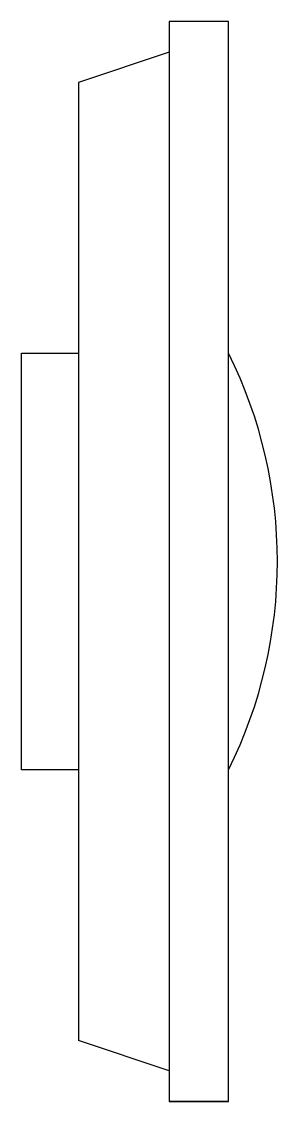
# Model space of a CAD drawing. Extents: x 0 to 0.095, y -0.2 to 0.2.
import ezdxf

# ---------------------------------------------------------------- set-up
doc = ezdxf.new("R2010")
doc.units = 0
doc.header["$MEASUREMENT"] = 0

msp = doc.modelspace()

# ---------------------------------------------------------------- linework, layer by layer
for points in [[(0.07662, -0.2), (0.07662, 0.2), (0.05465, 0.2)], [(0.07662, 0.2), (0.05465, 0.2), (0.05465, -0.2)], [(0.05465, 0.18869), (0.02102, 0.17738), (0.02102, -0.17738)], [(0.05465, -0.18869), (0.02102, -0.17738)], [(0.07662, -0.2), (0.05465, -0.2), (0.07662, -0.2)]]:
    msp.add_lwpolyline(points)
msp.add_lwpolyline([(0, -0.07712), (0, 0.07712), (0.02102, 0.07712), (0.02102, -0.07712)], close=True)
msp.add_lwpolyline([(0.07662, -0.07712, 0.234116), (0.07662, 0.07712)], format="xyb")

doc.saveas('drawing.dxf')
